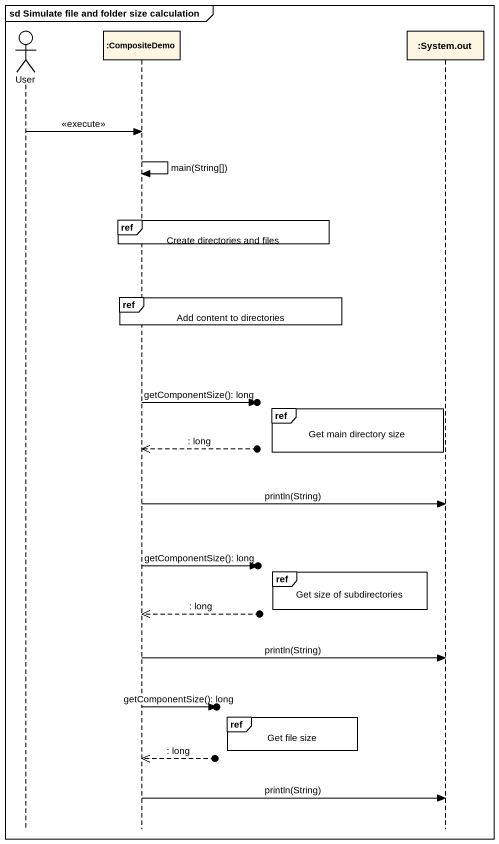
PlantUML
@startuml
mainframe sd Simulate file and folder size calculation
hide footbox
actor User
participant ":CompositeDemo" as CompositeDemo
participant ":System.out" as System_out

User -> CompositeDemo : <<execute>>
CompositeDemo -> CompositeDemo : main(String[])
ref over CompositeDemo : Create directories and files
ref over CompositeDemo : Add content to directories
CompositeDemo ->o] : getComponentSize(): long
ref over System_out : Get main directory size
CompositeDemo <<--o] : : long
CompositeDemo -> System_out : println(String)
CompositeDemo ->o] : getComponentSize(): long
ref over System_out : Get size of subdirectories
CompositeDemo <<--o] : : long
CompositeDemo -> System_out : println(String)
CompositeDemo ->o] : getComponentSize(): long
ref over CompositeDemo : Get file size
CompositeDemo <<--o] : : long
CompositeDemo -> System_out : println(String)
@enduml
